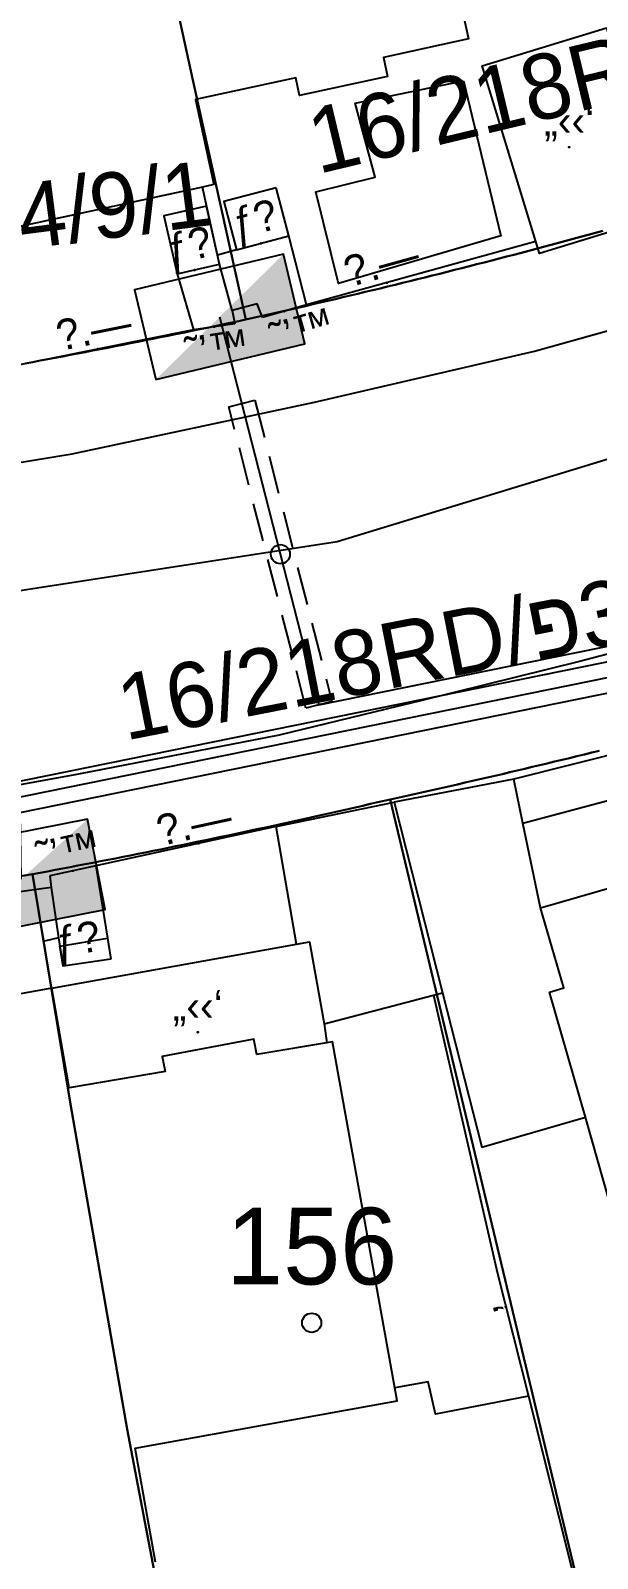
# Model space of a CAD drawing. Header units: metres. Extents: x 218299 to 220222, y 572714 to 574340.
# Drawn here: x 218894.91 to 218909.7, y 573394.8 to 573434.64 of the extents above; entities that cross this region are included whole.
import ezdxf
from ezdxf.enums import TextEntityAlignment as Align

# ---------------------------------------------------------------- set-up
doc = ezdxf.new("R2010")
doc.units = ezdxf.units.M
doc.header["$MEASUREMENT"] = 0
doc.linetypes.add('DASH15', pattern=[1.5, 1, -0.5])
for name, color, linetype in [('1602', 44, 'Continuous'), ('1603', 44, 'Continuous'), ('6091', 102, 'CABLEUNDEXIST03'), ('6151', 102, 'CABLEUNDEXIST03'), ('6261', 7, 'Continuous'), ('6701', 7, 'DASH15'), ('6916', 7, 'Continuous'), ('A_POINTS', 2, 'Continuous'), ('M2200', 253, 'Continuous'), ('M2207', 253, 'Continuous'), ('M2401', 7, 'Continuous'), ('M2404', 7, 'Continuous'), ('M2407', 253, 'Continuous'), ('M2408', 253, 'Continuous'), ('M2412', 253, 'Continuous'), ('M2420', 253, 'Continuous'), ('M2601', 253, 'Continuous'), ('M2602', 253, 'Continuous'), ('M2605', 253, 'Continuous'), ('M2612', 253, 'Continuous')]:
    doc.layers.add(name, color=color, linetype=linetype)
doc.styles.add('HEBTXT', font='HEBTXT')
doc.styles.add('MAVAT_HEBTXT', font='HEBTXT')
doc.linetypes.add('CABLEUNDEXIST03', pattern='A,3.5,[222,elecad.shx,S=0.01,R=0,X=0,Y=0],1.5', length=5)

# ---------------------------------------------------------------- blocks, each defined once
blk = doc.blocks.new('6261')
blk.add_lwpolyline([(-2, -1.2), (2, -1.2), (2, 1.2), (-2, 1.2)], close=True)
at = {"color": 0}
blk.add_solid([(2, 1.2), (-2, -1.2), (2, -1.2)], dxfattribs=at)
at = {"color": 0, "style": 'HEBTXT'}
blk.add_attdef('PIL_NAME', (2.689, 2.418), '', height=1.7, dxfattribs=at)
at = {"style": 'HEBTXT'}
blk.add_attdef('CAMUT_MONIM', (2.489, 0.218), '', height=1.7, dxfattribs=at)
at = {"color": 0, "style": 'HEBTXT', "flags": 1}
for tag, p in [('TYPE', (2.585, -1.773)), ('MAP_TYPE', (2.689, -3.782))]:
    blk.add_attdef(tag, p, '', height=1.7, dxfattribs=at)
blk = doc.blocks.new('6916')
at = {"layer": 'A_POINTS'}
blk.add_circle((0, 0), 0.25, dxfattribs=at)
at = {"color": 0, "style": 'HEBTXT'}
for tag, p in [('HTCH', (0.006, 3.527)), ('PIPE', (0.049, 1.33))]:
    blk.add_attdef(tag, text='', height=1.7, dxfattribs=at).set_placement(p, align=Align.MIDDLE_CENTER)
blk = doc.blocks.new('1603')
at = {"layer": 'A_POINTS'}
blk.add_circle((0, 0), 0.25, dxfattribs=at)
at = {"color": 0, "style": 'HEBTXT'}
blk.add_attdef('PARCEL_NUM', text='', height=2, dxfattribs=at).set_placement((0, 1), align=Align.CENTER)
at = {"color": 0, "style": 'HEBTXT', "flags": 1}
blk.add_attdef('LOT_NUM', text='', height=2, dxfattribs=at).set_placement((0, -2.5), align=Align.CENTER)
blk = doc.blocks.new('M2601')
blk.add_circle((0, 0), 0.025)
at = {"style": 'MAVAT_HEBTXT'}
blk.add_attdef('NAME', text='', height=0.8, dxfattribs=at).set_placement((0, 1.592), align=Align.MIDDLE)
blk = doc.blocks.new('M2605')
blk.add_circle((0, 0), 0.025)
at = {"style": 'MAVAT_HEBTXT'}
blk.add_attdef('NAME', text='', height=0.8, dxfattribs=at).set_placement((0, 1.592), align=Align.MIDDLE)
blk = doc.blocks.new('M2612')
blk.add_circle((0, 0), 0.025)
at = {"style": 'MAVAT_HEBTXT'}
blk.add_attdef('NAME', text='', height=0.8, dxfattribs=at).set_placement((0, 1.592), align=Align.MIDDLE)
blk = doc.blocks.new('M2207')
blk.add_circle((0, 0), 0.025)
at = {"style": 'MAVAT_HEBTXT'}
blk.add_attdef('NAME', text='', height=0.8, dxfattribs=at).set_placement((0, 1.592), align=Align.MIDDLE)
blk = doc.blocks.new('M2412')
blk.add_circle((0, 0), 0.025)
at = {"style": 'MAVAT_HEBTXT'}
blk.add_attdef('NAME', text='', height=0.8, dxfattribs=at).set_placement((0, 1.592), align=Align.MIDDLE)
blk = doc.blocks.new('111')
at = {"layer": 'M2200'}
blk.add_polyline3d([(218890.059, 573440.684, 571.44), (218890.24, 573440.722, 571.437), (218904.319, 573443.76, 571.2), (218904.451, 573443.15, 571.207), (218906.196, 573435.058, 571.311), (218906.335, 573434.417, 571.32), (218904.114, 573433.938, 571.32), (218904.221, 573433.442, 571.32), (218901.928, 573432.947, 571.32), (218901.829, 573433.405, 571.32), (218899.209, 573432.84, 571.32), (218899.688, 573430.62, 570.84), (218899.397, 573430.557, 570.835), (218892.567, 573429.084, 570.72), (218891.335, 573434.794, 572.64), (218889.921, 573434.49, 570.84), (218889.496, 573436.462, 570.84), (218890.087, 573436.59, 571.596), (218890.905, 573436.766, 572.64)], close=True, dxfattribs=at)
for points in [[(218911.814, 573397.751, 570.72), (218909.384, 573406.303, 570.72), (218908.442, 573409.564, 570.72), (218908.442, 573409.564, 570.72), (218908.731, 573409.647, 570.72), (218908.817, 573409.672, 570.72), (218908.817, 573409.672, 570.72), (218908.213, 573411.762, 570.48), (218908.213, 573411.762, 570.48), (218908.213, 573411.762, 570.48), (218914.579, 573413.6, 570.48)], [(218898.168, 573394.703, 570.24), (218897.633, 573397.677, 570.72), (218904.47, 573398.908, 570.72), (218904.409, 573399.248, 570.72), (218902.788, 573408.27, 570.72), (218900.81, 573407.935, 570.741), (218900.81, 573407.935, 570.741), (218900.731, 573408.34, 570.741), (218900.731, 573408.34, 570.741), (218898.338, 573407.887, 570.831), (218898.338, 573407.887, 570.831), (218898.419, 573407.497, 570.831), (218898.419, 573407.497, 570.831), (218895.918, 573407.071, 570.831), (218895.918, 573407.071, 570.831), (218895.463, 573409.665, 570.606), (218889.399, 573408.574, 570.72)]]:
    blk.add_polyline3d(points, dxfattribs=at)
at = {"layer": 'M2207'}
for points in [[(218909.93, 573434.706, 570.48), (218909.93, 573434.706, 570.48), (218911.423, 573429.813, 569.76), (218911.423, 573429.813, 569.76), (218908.185, 573428.825, 569.52), (218908.09, 573429.138, 569.581), (218906.692, 573433.718, 570.48), (218909.928, 573434.706, 570.48)], [(218906.198, 573433.323, 571.2), (218907.178, 573429.284, 570.72), (218902.938, 573428.045, 570.72), (218902.348, 573430.434, 570.96), (218903.896, 573430.816, 570.96), (218903.375, 573432.747, 571.2)], [(218909.384, 573406.303, 570.24), (218908.442, 573409.564, 570.12), (218908.817, 573409.672, 570.12), (218908.213, 573411.762, 570.12), (218907.753, 573413.967, 570.041), (218907.512, 573415.121, 570), (218907.512, 573415.121, 570), (218904.396, 573414.516, 569.88), (218904.396, 573414.516, 569.88), (218905.657, 573409.544, 570.145), (218906.677, 573405.521, 570.36)], [(218895.463, 573409.665, 570.606), (218901.842, 573410.814, 570.486), (218902.181, 573410.875, 570.48), (218902.566, 573408.738, 570.666), (218902.637, 573408.244, 570.68), (218900.81, 573407.935, 570.68), (218900.731, 573408.34, 570.658), (218898.338, 573407.887, 570.635), (218898.419, 573407.497, 570.635), (218895.918, 573407.071, 570.635)]]:
    blk.add_polyline3d(points, close=True, dxfattribs=at)
at = {"layer": 'M2401'}
for points in [[(218890.258, 573422.659, 567.574), (218895.995, 573423.601, 567.574), (218902.313, 573424.95, 567.574), (218908.053, 573426.279, 567.334), (218914.556, 573428.092, 567.214), (218919.699, 573429.62, 567.214), (218924.56, 573431.131, 567.214), (218927.935, 573432.336, 567.214), (218931.189, 573433.657, 567.201), (218934.377, 573435.128, 567.094), (218940.265, 573437.732, 567.214), (218945.067, 573440.024, 567.094), (218950.467, 573442.813, 566.974), (218952.141, 573443.683, 567.051), (218955.66, 573445.512, 567.214), (218961.036, 573448.525, 567.094)], [(218936.449, 573427.086, 567.094), (218934.687, 573426.275, 567.334), (218930.042, 573424.553, 567.334), (218924.38, 573422.641, 567.454), (218919.754, 573421.138, 567.454), (218914.777, 573419.602, 567.574), (218914.475, 573420.61, 567.574), (218913.418, 573420.916, 567.574), (218912.457, 573420.703, 567.574), (218911.785, 573419.756, 567.574), (218912.11, 573418.939, 567.574), (218909.229, 573418.188, 567.574), (218905.114, 573417.167, 567.574), (218901.397, 573416.267, 567.694), (218896.163, 573415.25, 567.694), (218891.088, 573414.322, 567.694)]]:
    blk.add_polyline3d(points, dxfattribs=at)
at = {"layer": 'M2404'}
for points in [[(218890.258, 573422.659, 567.574), (218895.995, 573423.601, 567.574), (218902.313, 573424.95, 567.574), (218908.053, 573426.279, 567.334), (218914.556, 573428.092, 567.214), (218919.699, 573429.62, 567.214), (218924.56, 573431.131, 567.214), (218927.935, 573432.336, 567.214), (218931.189, 573433.657, 567.201), (218934.377, 573435.128, 567.094), (218940.265, 573437.732, 567.214), (218945.067, 573440.024, 567.094), (218950.467, 573442.813, 566.974), (218952.141, 573443.683, 567.051), (218955.66, 573445.512, 567.214), (218961.036, 573448.525, 567.094)], [(218936.449, 573427.086, 567.094), (218934.687, 573426.275, 567.334), (218930.042, 573424.553, 567.334), (218924.38, 573422.641, 567.454), (218919.754, 573421.138, 567.454), (218914.777, 573419.602, 567.574), (218914.475, 573420.61, 567.574), (218913.418, 573420.916, 567.574), (218912.457, 573420.703, 567.574), (218911.785, 573419.756, 567.574), (218912.11, 573418.939, 567.574), (218909.229, 573418.188, 567.574), (218905.114, 573417.167, 567.574), (218901.397, 573416.267, 567.694), (218896.163, 573415.25, 567.694), (218891.088, 573414.322, 567.694)]]:
    blk.add_polyline3d(points, dxfattribs=at)
at = {"layer": 'M2407'}
for points in [[(218907.753, 573413.967, 568.035), (218912.536, 573415.244, 568.035)], [(218907.898, 573399.026, 568.125), (218905.467, 573398.559, 568.125), (218905.278, 573399.399, 568.125), (218904.409, 573399.248, 568.125)]]:
    blk.add_polyline3d(points, dxfattribs=at)
at = {"layer": 'M2408'}
blk.add_polyline3d([(218901.317, 573413.883, 567.645), (218904.396, 573414.516, 567.645)], dxfattribs=at)
at = {"layer": 'M2412'}
for points in [[(218901.316, 573430.537, 568.605), (218899.946, 573430.177, 568.605), (218899.946, 573430.177, 568.605), (218900.277, 573428.921, 567.555), (218900.277, 573428.921, 567.555), (218901.647, 573429.282, 567.555), (218901.647, 573429.282, 567.555), (218901.316, 573430.537, 568.605)], [(218899.496, 573430.058, 568.68), (218898.385, 573429.804, 568.68), (218898.73, 573428.289, 567.63), (218898.73, 573428.289, 567.63), (218899.841, 573428.542, 567.63), (218899.841, 573428.542, 567.63), (218899.496, 573430.058, 568.68)], [(218897.003, 573410.427, 568.455), (218895.757, 573410.245, 568.455), (218895.669, 573410.764, 568.005), (218896.916, 573410.97, 568.005)]]:
    blk.add_polyline3d(points, close=True, dxfattribs=at)
at = {"layer": 'M2420', "linetype": 'Continuous', "lineweight": -3}
blk.add_lwpolyline([(218778.789, 573430.643), (218823.5, 573420), (218850.7, 573416.62), (218872.91, 573416.69), (218902.91, 573421.31), (218924.8, 573428), (218952.3, 573439.38), (218956.3, 573441.88), (218980.91, 573457.81), (218995.09, 573470.88), (219024.2, 573502.19), (219042.09, 573537.19), (219043.91, 573540.62), (219049.7, 573557.12), (219054.59, 573574.81), (219057.41, 573589.69), (219057.5, 573620.62), (219058, 573628.19), (219058.7, 573640.38), (219046.5, 573689.62), (219028.09, 573726.31)], dxfattribs=at)
at = {"layer": 'M2601'}
for points in [[(218900.166, 573427.334, 569.655), (218899.841, 573428.542, 569.655), (218899.789, 573428.778, 569.655), (218899.397, 573430.557, 569.655)], [(218895.407, 573412.599, 570.165), (218895.449, 573412.296, 570.165), (218895.633, 573410.978, 570.165), (218895.633, 573410.978, 570.165), (218895.271, 573410.897, 570.165)], [(218895.449, 573412.296, 570.165), (218888.552, 573411.334, 570.165)], [(218905.417, 573409.481, 570.255), (218907.091, 573402.23, 570.255), (218907.898, 573399.026, 570.148), (218909.344, 573393.279, 569.955)]]:
    blk.add_polyline3d(points, dxfattribs=at)
at = {"layer": 'M2602'}
for points in [[(218899.946, 573430.177, 568.905), (218900.277, 573428.921, 568.905), (218899.789, 573428.778, 568.905)], [(218900.956, 573427.151, 569.655), (218900.956, 573427.151, 569.655), (218900.82, 573427.509, 569.655), (218900.166, 573427.334, 569.655), (218900.234, 573426.993, 569.655), (218900.234, 573426.993, 569.655)], [(218895.633, 573410.978, 568.635), (218895.669, 573410.764, 568.635), (218895.757, 573410.245, 568.635)]]:
    blk.add_polyline3d(points, dxfattribs=at)
at = {"layer": 'M2605'}
for points in [[(218908.09, 573429.138, 568.755), (218902.104, 573427.482, 568.755), (218902.104, 573427.482, 568.755), (218902.104, 573427.482, 568.755), (218901.647, 573429.282, 568.755)], [(218898.73, 573428.289, 568.755), (218899.158, 573426.83, 568.755), (218899.158, 573426.83, 568.755), (218892.676, 573425.532, 568.755)], [(218912.536, 573415.244, 568.23), (218912.536, 573415.244, 568.23), (218912.536, 573415.244, 568.23), (218912.362, 573415.901, 568.23), (218912.255, 573416.306, 568.23), (218912.255, 573416.306, 568.23), (218907.512, 573415.121, 568.23)], [(218901.842, 573410.814, 568.545), (218901.317, 573413.883, 568.545), (218901.317, 573413.883, 568.545), (218901.317, 573413.883, 568.545), (218896.614, 573412.854, 568.545), (218896.614, 573412.854, 568.545), (218896.916, 573410.97, 568.545), (218897.003, 573410.427, 568.545), (218897.003, 573410.427, 568.545)], [(218902.566, 573408.738, 568.455), (218905.417, 573409.481, 568.455), (218905.657, 573409.544, 568.455)]]:
    blk.add_polyline3d(points, dxfattribs=at)
at = {"layer": 'M2612'}
for points in [[(218902.104, 573427.482, 569.505), (218900.956, 573427.151, 569.505)], [(218900.234, 573426.993, 569.505), (218899.158, 573426.83, 569.505)], [(218896.614, 573412.854, 570.165), (218895.407, 573412.599, 570.165)]]:
    blk.add_polyline3d(points, dxfattribs=at)
at = {"layer": 'M2207'}
ref = blk.add_blockref('M2207', (218908.958, 573431.596), dxfattribs=dict(at, xscale=0.5, yscale=0.5, zscale=0.5))
ref.add_attrib('NAME', '„‹‹‘', dxfattribs={"layer": '0', "height": 0.8, "style": 'MAVAT_HEBTXT'}).set_placement((218908.958, 573432.221), align=Align.MIDDLE)
ref = blk.add_blockref('M2207', (218899.269, 573408.519), dxfattribs=dict(at, xscale=0.5, yscale=0.5, zscale=0.5))
ref.add_attrib('NAME', '„‹‹‘', dxfattribs={"layer": '0', "height": 0.8, "style": 'MAVAT_HEBTXT'}).set_placement((218899.269, 573409.144), align=Align.MIDDLE)
at = {"layer": 'M2412'}
ref = blk.add_blockref('M2412', (218900.913, 573429.088), dxfattribs=dict(at, xscale=0.5, yscale=0.5, zscale=0.5))
ref.add_attrib('NAME', 'ƒ\x8e', dxfattribs={"layer": '0', "height": 0.8, "rotation": 14.7644, "style": 'MAVAT_HEBTXT'}).set_placement((218900.773, 573429.62), align=Align.MIDDLE)
ref = blk.add_blockref('M2412', (218899.181, 573428.392), dxfattribs=dict(at, xscale=0.5, yscale=0.5, zscale=0.5))
ref.add_attrib('NAME', 'ƒ\x8e', dxfattribs={"layer": '0', "height": 0.8, "rotation": 12.8466, "style": 'MAVAT_HEBTXT'}).set_placement((218899.059, 573428.928), align=Align.MIDDLE)
ref = blk.add_blockref('M2412', (218895.68, 573410.766), dxfattribs=dict(at, xscale=0.5, yscale=0.5, zscale=0.5))
ref.add_attrib('NAME', 'ƒ\x8e', dxfattribs={"layer": '0', "height": 0.8, "rotation": 9.3835, "style": 'MAVAT_HEBTXT'}).set_placement((218896.146, 573410.843), align=Align.MIDDLE)
at = {"layer": 'M2601'}
ref = blk.add_blockref('M2601', (218907.31, 573401.361), dxfattribs=dict(at, xscale=0.5, yscale=0.5, zscale=0.5))
ref.add_attrib('NAME', '‚', dxfattribs={"layer": '0', "height": 0.8, "rotation": 104.1225, "style": 'MAVAT_HEBTXT'}).set_placement((218906.777, 573401.227), align=Align.MIDDLE)
at = {"layer": 'M2605'}
ref = blk.add_blockref('M2605', (218904.202, 573428.062), dxfattribs=dict(at, xscale=0.5, yscale=0.5, zscale=0.5))
ref.add_attrib('NAME', '\x9a.—', dxfattribs={"layer": '0', "height": 0.8, "rotation": 15.467, "style": 'MAVAT_HEBTXT'}).set_placement((218904.055, 573428.592), align=Align.MIDDLE)
ref = blk.add_blockref('M2605', (218896.662, 573426.33), dxfattribs=dict(at, xscale=0.5, yscale=0.5, zscale=0.5))
ref.add_attrib('NAME', '\x9a.—', dxfattribs={"layer": '0', "height": 0.8, "rotation": 11.3243, "style": 'MAVAT_HEBTXT'}).set_placement((218896.554, 573426.87), align=Align.MIDDLE)
ref = blk.add_blockref('M2605', (218899.286, 573413.439), dxfattribs=dict(at, xscale=0.5, yscale=0.5, zscale=0.5))
ref.add_attrib('NAME', '\x9a.—', dxfattribs={"layer": '0', "height": 0.8, "rotation": 12.3367, "style": 'MAVAT_HEBTXT'}).set_placement((218899.168, 573413.976), align=Align.MIDDLE)
at = {"layer": 'M2612'}
ref = blk.add_blockref('M2612', (218901.53, 573427.317), dxfattribs=dict(at, xscale=0.5, yscale=0.5, zscale=0.5))
ref.add_attrib('NAME', '˜’™', dxfattribs={"layer": '0', "height": 0.8, "rotation": 16.0516, "style": 'MAVAT_HEBTXT'}).set_placement((218901.994, 573426.838), align=Align.MIDDLE)
ref = blk.add_blockref('M2612', (218899.696, 573426.912), dxfattribs=dict(at, xscale=0.5, yscale=0.5, zscale=0.5))
ref.add_attrib('NAME', '˜’™', dxfattribs={"layer": '0', "height": 0.8, "rotation": 8.6129, "style": 'MAVAT_HEBTXT'}).set_placement((218899.778, 573426.368), align=Align.MIDDLE)
ref = blk.add_blockref('M2612', (218896.011, 573412.727), dxfattribs=dict(at, xscale=0.5, yscale=0.5, zscale=0.5))
ref.add_attrib('NAME', '˜’™', dxfattribs={"layer": '0', "height": 0.8, "rotation": 11.9534, "style": 'MAVAT_HEBTXT'}).set_placement((218895.897, 573413.265), align=Align.MIDDLE)

msp = doc.modelspace()

# ---------------------------------------------------------------- linework, layer by layer
at = {"layer": '1602'}
for points in [[(218897.3, 573441.8), (218899.13, 573433.39), (218900.52, 573427.1), (218900.2603, 573427.0446), (218900.0646, 573427.0031), (218899.8689, 573426.9618), (218899.6732, 573426.9207), (218899.4774, 573426.8798), (218899.2816, 573426.839), (218899.0858, 573426.7985), (218898.8899, 573426.7582), (218898.6939, 573426.7181), (218898.498, 573426.6782), (218898.3019, 573426.6385), (218898.1059, 573426.599), (218897.9098, 573426.5597), (218897.7136, 573426.5206), (218897.5175, 573426.4817), (218897.3212, 573426.443), (218897.125, 573426.4045), (218896.9287, 573426.3662), (218896.7323, 573426.3281), (218896.536, 573426.2902), (218896.3396, 573426.2525), (218896.1431, 573426.2149), (218895.9466, 573426.1776), (218895.7501, 573426.1405), (218895.5535, 573426.1036), (218895.3569, 573426.0669), (218895.1603, 573426.0304), (218894.9636, 573425.9941), (218894.7669, 573425.958)], [(218909.8361, 573429.4135), (218909.6432, 573429.3607), (218909.4502, 573429.3081), (218909.2572, 573429.2556), (218909.0642, 573429.2034), (218908.8711, 573429.1513), (218908.6779, 573429.0994), (218908.4847, 573429.0478), (218908.2914, 573428.9963), (218908.0981, 573428.945), (218907.9047, 573428.894), (218907.7113, 573428.8431), (218907.5178, 573428.7924), (218907.3243, 573428.7419), (218907.1307, 573428.6917), (218906.9371, 573428.6416), (218906.7434, 573428.5917), (218906.5497, 573428.542), (218906.3559, 573428.4925), (218906.1621, 573428.4432), (218905.9682, 573428.3941), (218905.7743, 573428.3452), (218905.5803, 573428.2965), (218905.3863, 573428.248), (218905.1922, 573428.1997), (218904.9981, 573428.1516), (218904.8039, 573428.1037), (218904.6097, 573428.056), (218904.4154, 573428.0085), (218904.2211, 573427.9612), (218904.0267, 573427.9141), (218903.8323, 573427.8672), (218903.6378, 573427.8204), (218903.4433, 573427.7739), (218903.2487, 573427.7276), (218903.0541, 573427.6815), (218902.8595, 573427.6356), (218902.6648, 573427.5898), (218902.47, 573427.5443), (218902.2752, 573427.499), (218902.0804, 573427.4539), (218901.8855, 573427.4089), (218901.6906, 573427.3642), (218901.4956, 573427.3197), (218901.3005, 573427.2753), (218901.1055, 573427.2312), (218900.9104, 573427.1873), (218900.7152, 573427.1435), (218900.52, 573427.1), (218899.13, 573433.39), (218897.3, 573441.8)], [(218894.7669, 573425.958), (218894.9636, 573425.9941), (218895.1603, 573426.0304), (218895.3569, 573426.0669), (218895.5535, 573426.1036), (218895.7501, 573426.1405), (218895.9466, 573426.1776), (218896.1431, 573426.2149), (218896.3396, 573426.2525), (218896.536, 573426.2902), (218896.7323, 573426.3281), (218896.9287, 573426.3662), (218897.125, 573426.4045), (218897.3212, 573426.443), (218897.5175, 573426.4817), (218897.7136, 573426.5206), (218897.9098, 573426.5597), (218898.1059, 573426.599), (218898.3019, 573426.6385), (218898.498, 573426.6782), (218898.6939, 573426.7181), (218898.8899, 573426.7582), (218899.0858, 573426.7985), (218899.2816, 573426.839), (218899.4774, 573426.8798), (218899.6732, 573426.9207), (218899.8689, 573426.9618), (218900.0646, 573427.0031), (218900.2603, 573427.0446), (218900.52, 573427.1), (218900.7152, 573427.1435), (218900.9104, 573427.1873), (218901.1055, 573427.2312), (218901.3005, 573427.2753), (218901.4956, 573427.3197), (218901.6906, 573427.3642), (218901.8855, 573427.4089), (218902.0804, 573427.4539), (218902.2752, 573427.499), (218902.47, 573427.5443), (218902.6648, 573427.5898), (218902.8595, 573427.6356), (218903.0541, 573427.6815), (218903.2487, 573427.7276), (218903.4433, 573427.7739), (218903.6378, 573427.8204), (218903.8323, 573427.8672), (218904.0267, 573427.9141), (218904.2211, 573427.9612), (218904.4154, 573428.0085), (218904.6097, 573428.056), (218904.8039, 573428.1037), (218904.9981, 573428.1516), (218905.1922, 573428.1997), (218905.3863, 573428.248), (218905.5803, 573428.2965), (218905.7743, 573428.3452), (218905.9682, 573428.3941), (218906.1621, 573428.4432), (218906.3559, 573428.4925), (218906.5497, 573428.542), (218906.7434, 573428.5917), (218906.9371, 573428.6416), (218907.1307, 573428.6917), (218907.3243, 573428.7419), (218907.5178, 573428.7924), (218907.7113, 573428.8431), (218907.9047, 573428.894), (218908.0981, 573428.945), (218908.2914, 573428.9963), (218908.4847, 573429.0478), (218908.6779, 573429.0994), (218908.8711, 573429.1513), (218909.0642, 573429.2034), (218909.2572, 573429.2556), (218909.4502, 573429.3081), (218909.6432, 573429.3607), (218909.8361, 573429.4135)], [(218909.7443, 573415.8583), (218909.5501, 573415.8104), (218909.3559, 573415.7628), (218909.1616, 573415.7154), (218908.9672, 573415.6681), (218908.7729, 573415.6211), (218908.5784, 573415.5742), (218908.384, 573415.5275), (218908.1894, 573415.481), (218907.9949, 573415.4347), (218907.8003, 573415.3885), (218907.6056, 573415.3426), (218907.4109, 573415.2968), (218907.2162, 573415.2512), (218907.0214, 573415.2059), (218906.8266, 573415.1607), (218906.6317, 573415.1156), (218906.4368, 573415.0708), (218906.2419, 573415.0262), (218906.0469, 573414.9817), (218905.8518, 573414.9374), (218905.6567, 573414.8934), (218905.4616, 573414.8495), (218905.2664, 573414.8057), (218905.0712, 573414.7622), (218904.876, 573414.7189), (218904.6807, 573414.6757), (218904.4854, 573414.6328), (218904.29, 573414.59), (218903.9662, 573414.5148), (218903.7713, 573414.4699), (218903.5764, 573414.4251), (218903.3814, 573414.3805), (218903.1864, 573414.3361), (218902.9914, 573414.2919), (218902.7963, 573414.2478), (218902.6011, 573414.204), (218902.406, 573414.1603), (218902.2107, 573414.1169), (218902.0155, 573414.0736), (218901.8202, 573414.0305), (218901.6248, 573413.9876), (218901.4294, 573413.9448), (218901.234, 573413.9023), (218901.0386, 573413.8599), (218900.8431, 573413.8178), (218900.6475, 573413.7758), (218900.4519, 573413.734), (218900.2563, 573413.6924), (218900.0606, 573413.651), (218899.8649, 573413.6098), (218899.6692, 573413.5687), (218899.4734, 573413.5279), (218899.2776, 573413.4872), (218899.0817, 573413.4467), (218898.8858, 573413.4064), (218898.6899, 573413.3663), (218898.4939, 573413.3264), (218898.2979, 573413.2867), (218898.1018, 573413.2471), (218897.9058, 573413.2078), (218897.7096, 573413.1686), (218897.5135, 573413.1296), (218897.3173, 573413.0908), (218897.121, 573413.0522), (218896.9247, 573413.0138), (218896.7284, 573412.9756), (218896.5321, 573412.9376), (218896.3357, 573412.8997), (218896.1393, 573412.862), (218895.9428, 573412.8246), (218895.7463, 573412.7873), (218895.5498, 573412.7502), (218895.3532, 573412.7133), (218895.1566, 573412.6765), (218894.96, 573412.64), (218894.6498, 573412.5875)], [(218910.18, 573389.97), (218904.29, 573414.59), (218904.4854, 573414.6328), (218904.6807, 573414.6757), (218904.876, 573414.7189), (218905.0712, 573414.7622), (218905.2664, 573414.8057), (218905.4616, 573414.8495), (218905.6567, 573414.8934), (218905.8518, 573414.9374), (218906.0469, 573414.9817), (218906.2419, 573415.0262), (218906.4368, 573415.0708), (218906.6317, 573415.1156), (218906.8266, 573415.1607), (218907.0214, 573415.2059), (218907.2162, 573415.2512), (218907.4109, 573415.2968), (218907.6056, 573415.3426), (218907.8003, 573415.3885), (218907.9949, 573415.4347), (218908.1894, 573415.481), (218908.384, 573415.5275), (218908.5784, 573415.5742), (218908.7729, 573415.6211), (218908.9672, 573415.6681), (218909.1616, 573415.7154), (218909.3559, 573415.7628), (218909.5501, 573415.8104), (218909.7443, 573415.8583)], [(218899.4, 573387.82), (218897.43, 573398.17), (218895.95, 573406.64), (218894.96, 573412.64), (218895.1566, 573412.6765), (218895.3532, 573412.7133), (218895.5498, 573412.7502), (218895.7463, 573412.7873), (218895.9428, 573412.8246), (218896.1393, 573412.862), (218896.3357, 573412.8997), (218896.5321, 573412.9376), (218896.7284, 573412.9756), (218896.9247, 573413.0138), (218897.121, 573413.0522), (218897.3173, 573413.0908), (218897.5135, 573413.1296), (218897.7096, 573413.1686), (218897.9058, 573413.2078), (218898.1018, 573413.2471), (218898.2979, 573413.2867), (218898.4939, 573413.3264), (218898.6899, 573413.3663), (218898.8858, 573413.4064), (218899.0817, 573413.4467), (218899.2776, 573413.4872), (218899.4734, 573413.5279), (218899.6692, 573413.5687), (218899.8649, 573413.6098), (218900.0606, 573413.651), (218900.2563, 573413.6924), (218900.4519, 573413.734), (218900.6475, 573413.7758), (218900.8431, 573413.8178), (218901.0386, 573413.8599), (218901.234, 573413.9023), (218901.4294, 573413.9448), (218901.6248, 573413.9876), (218901.8202, 573414.0305), (218902.0155, 573414.0736), (218902.2107, 573414.1169), (218902.406, 573414.1603), (218902.6011, 573414.204), (218902.7963, 573414.2478), (218902.9914, 573414.2919), (218903.1864, 573414.3361), (218903.3814, 573414.3805), (218903.5764, 573414.4251), (218903.7713, 573414.4699), (218903.9662, 573414.5148), (218904.29, 573414.59), (218910.18, 573389.97)], [(218894.6498, 573412.5875), (218894.96, 573412.64), (218895.95, 573406.64), (218897.43, 573398.17), (218899.4, 573387.82)]]:
    msp.add_lwpolyline(points, dxfattribs=at)
at = {"layer": '6091'}
msp.add_lwpolyline([(218847.3057, 573411.6516), (218866.0393, 573411.866), (218884.5547, 573413.2114), (218892.1292, 573414.5567), (218911.9912, 573418.5927), (218937.782, 573427.3324), (218954.692, 573432.7367), (218961.8784, 573434.597), (218962.1819, 573434.5985), (218962.1698, 573434.2731), (218962.79, 573434.265), (218962.7869, 573434.4798)], dxfattribs=at)
at = {"layer": '6151'}
for points in [[(218836.0827, 573410.8325), (218836.4427, 573412.4407), (218847.2861, 573411.2514), (218866.0561, 573411.4662), (218884.6043, 573412.8139), (218892.204, 573414.1637), (218912.0956, 573418.2058), (218937.9071, 573426.9524), (218954.8833, 573432.3779), (218961.93, 573434.1972), (218962.215, 573434.3498), (218962.4366, 573434.3499), (218962.4374, 573434.4809)], [(218894.6606, 573412.508), (218894.6391, 573414.2504), (218912.2, 573417.8188), (218938.0321, 573426.5725), (218955.005, 573431.9969), (218961.9816, 573433.7974), (218962.4635, 573434.3498), (218962.5102, 573434.3507), (218962.5069, 573434.4798)], [(218899.8402, 573427.1702), (218902.4311, 573417.0583), (218911.416, 573418.8841), (218912.0878, 573416.1736)]]:
    msp.add_lwpolyline(points, dxfattribs=at)
at = {"layer": '6701'}
msp.add_lwpolyline([(218902.77, 573417.145), (218902.092, 573416.971), (218900.081, 573424.822), (218900.759, 573424.996)], close=True, dxfattribs=at)

# ---------------------------------------------------------------- block references
msp.add_blockref('111', (0, 0))
at = {"layer": '1603'}
msp.add_blockref('1603', (218902.2412, 573400.9424), dxfattribs=at).add_auto_attribs({'PARCEL_NUM': '156'})
at = {"layer": '6261'}
ref = msp.add_blockref('6261', (218899.8402, 573427.1702), dxfattribs=dict(at, rotation=13.45999999999585))
ref.add_attrib('PIL_NAME', '16/218RD/פ34/7/1', (218902.4051, 573430.8916), dxfattribs={"layer": '0', "color": 0, "height": 1.7, "rotation": 13.46, "style": 'HEBTXT'})
ref = msp.add_blockref('6261', (218878.329, 573423.7697), dxfattribs=dict(at, rotation=7.349999999997731))
ref.add_attrib('PIL_NAME', '16/218RD/פ34/9/1', (218881.2755, 573427.197), dxfattribs={"layer": '0', "color": 0, "height": 1.7, "rotation": 7.35, "style": 'HEBTXT'})
ref = msp.add_blockref('6261', (218894.6606, 573412.508), dxfattribs=dict(at, rotation=11.07999999999658))
ref.add_attrib('PIL_NAME', '16/218RD/פ34/8', (218897.3779, 573416.1197), dxfattribs={"layer": '0', "color": 0, "height": 1.7, "rotation": 11.08, "style": 'HEBTXT'})
at = {"layer": '6916', "rotation": 284.3672000000001}
msp.add_blockref('6916', (218901.4255, 573420.9835), dxfattribs=at)

doc.saveas('drawing.dxf')
